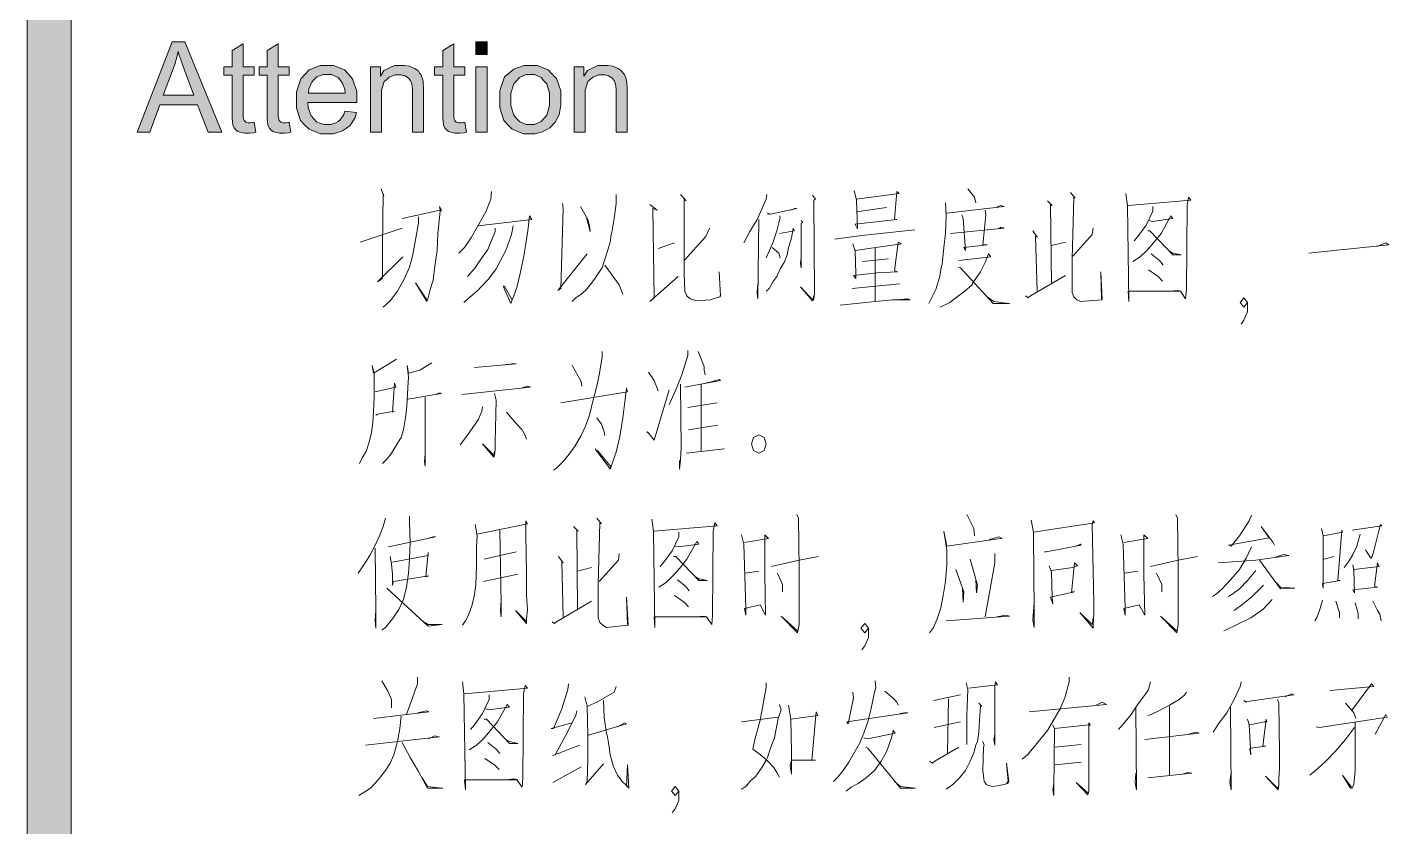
# Model space of a CAD drawing. Header units: millimetres. Extents: x 0 to 586, y 0 to 414.
# Drawn here: x 541.05 to 562.31, y 297.32 to 309.81 of the extents above; entities that cross this region are included whole.
import ezdxf

# ---------------------------------------------------------------- set-up
doc = ezdxf.new("R2010")
doc.units = ezdxf.units.MM

msp = doc.modelspace()

# ---------------------------------------------------------------- hatches: boundary and pattern name
h = msp.add_hatch(color=0)
h.dxf.hatch_style = 2
h.paths.add_polyline_path([(541.736139, 9.860139), (541.048222, 9.860139), (541.048222, 404.223361), (541.736139, 404.223361)])
h = msp.add_hatch(color=0)
h.paths.add_polyline_path([(542.76625, 308.172556), (543.309528, 309.583667), (543.510611, 309.583667), (544.085639, 308.172556), (543.873972, 308.172556), (543.708167, 308.599417), (543.119028, 308.599417), (542.963806, 308.172556)])
h.paths.add_polyline_path([(543.171944, 308.751111), (543.651722, 308.751111), (543.503556, 309.142694), (543.471806, 309.230889), (543.418889, 309.379056), (543.404778, 309.4355), (543.390667, 309.368472), (543.351861, 309.230889), (543.327167, 309.163861)])
h = msp.add_hatch(color=0)
h.dxf.hatch_style = 2
h.paths.add_polyline_path([(544.593639, 308.32425), (544.618333, 308.172556), (544.583056, 308.1655), (544.516028, 308.158444), (544.487806, 308.158444), (544.438417, 308.158444), (544.367861, 308.172556), (544.339639, 308.186667), (544.314944, 308.200778), (544.279667, 308.243111), (544.269083, 308.264278), (544.2585, 308.288972), (544.247917, 308.391278), (544.247917, 308.472417), (544.247917, 309.061556), (544.117389, 309.061556), (544.117389, 309.195611), (544.247917, 309.195611), (544.247917, 309.449611), (544.420778, 309.551917), (544.420778, 309.195611), (544.593639, 309.195611), (544.593639, 309.061556), (544.420778, 309.061556), (544.420778, 308.461833), (544.420778, 308.423028), (544.424306, 308.377167), (544.427833, 308.366583), (544.434889, 308.356), (544.449, 308.338361), (544.459583, 308.331306), (544.470167, 308.327778), (544.498389, 308.320722), (544.516028, 308.320722), (544.530139, 308.320722), (544.568944, 308.32425)])
h = msp.add_hatch(color=0)
h.dxf.hatch_style = 2
h.paths.add_polyline_path([(545.140444, 308.32425), (545.165139, 308.172556), (545.129861, 308.1655), (545.062833, 308.158444), (545.034611, 308.158444), (544.98875, 308.158444), (544.914667, 308.172556), (544.889972, 308.186667), (544.86175, 308.200778), (544.826472, 308.243111), (544.815889, 308.264278), (544.805306, 308.288972), (544.794722, 308.391278), (544.794722, 308.472417), (544.794722, 309.061556), (544.667722, 309.061556), (544.667722, 309.195611), (544.794722, 309.195611), (544.794722, 309.449611), (544.967583, 309.551917), (544.967583, 309.195611), (545.140444, 309.195611), (545.140444, 309.061556), (544.967583, 309.061556), (544.967583, 308.461833), (544.967583, 308.423028), (544.974639, 308.377167), (544.978167, 308.366583), (544.981694, 308.356), (544.995806, 308.338361), (545.006389, 308.331306), (545.016972, 308.327778), (545.045194, 308.320722), (545.066361, 308.320722), (545.080472, 308.320722), (545.11575, 308.32425)])
h = msp.add_hatch(color=0)
h.dxf.hatch_style = 2
h.paths.add_polyline_path([(547.881528, 308.32425), (547.906222, 308.172556), (547.870944, 308.1655), (547.803917, 308.158444), (547.775694, 308.158444), (547.729833, 308.158444), (547.65575, 308.172556), (547.631056, 308.186667), (547.602833, 308.200778), (547.567556, 308.243111), (547.556972, 308.264278), (547.546389, 308.288972), (547.535806, 308.391278), (547.535806, 308.472417), (547.535806, 309.061556), (547.405278, 309.061556), (547.405278, 309.195611), (547.535806, 309.195611), (547.535806, 309.449611), (547.708667, 309.551917), (547.708667, 309.195611), (547.881528, 309.195611), (547.881528, 309.061556), (547.708667, 309.061556), (547.708667, 308.461833), (547.708667, 308.423028), (547.712194, 308.377167), (547.71925, 308.366583), (547.722778, 308.356), (547.736889, 308.338361), (547.747472, 308.331306), (547.758056, 308.327778), (547.786278, 308.320722), (547.807444, 308.320722), (547.821556, 308.320722), (547.856833, 308.32425)])
h = msp.add_hatch(color=0)
h.dxf.hatch_style = 2
h.paths.add_polyline_path([(548.050861, 309.386111), (548.050861, 309.583667), (548.22725, 309.583667), (548.22725, 309.386111)])
h = msp.add_hatch(color=0)
h.paths.add_polyline_path([(546.008278, 308.500639), (546.188194, 308.479472), (546.167028, 308.401861), (546.089417, 308.278389), (546.032972, 308.236056), (545.973, 308.193722), (545.828361, 308.147861), (545.740167, 308.147861), (545.627278, 308.147861), (545.450889, 308.218417), (545.383861, 308.285444), (545.316833, 308.356), (545.253333, 308.550028), (545.253333, 308.6735), (545.253333, 308.804028), (545.320361, 309.005111), (545.383861, 309.075667), (545.450889, 309.146222), (545.62375, 309.216778), (545.729583, 309.216778), (545.831889, 309.216778), (546.001222, 309.14975), (546.064722, 309.079194), (546.128222, 309.008639), (546.19525, 308.811083), (546.19525, 308.684083), (546.19525, 308.655861), (546.19525, 308.638222), (545.429722, 308.638222), (545.436778, 308.553556), (545.482639, 308.426556), (545.524972, 308.380694), (545.567306, 308.334833), (545.676667, 308.2925), (545.740167, 308.2925), (545.786028, 308.2925), (545.867167, 308.317194), (545.902444, 308.341889), (545.934194, 308.366583), (545.990639, 308.447722)])
h.paths.add_polyline_path([(545.440306, 308.782861), (546.011806, 308.782861), (546.00475, 308.846361), (545.973, 308.941611), (545.944778, 308.976889), (545.902444, 309.026278), (545.796611, 309.075667), (545.729583, 309.075667), (545.669611, 309.075667), (545.570833, 309.036861), (545.5285, 308.994528), (545.489694, 308.955722), (545.443833, 308.849889)])
h = msp.add_hatch(color=0)
h.dxf.hatch_style = 2
h.paths.add_polyline_path([(546.406917, 308.172556), (546.406917, 309.195611), (546.562139, 309.195611), (546.562139, 309.050972), (546.618583, 309.135639), (546.780861, 309.216778), (546.886694, 309.216778), (546.936083, 309.216778), (547.02075, 309.202667), (547.059556, 309.185028), (547.098361, 309.167389), (547.154806, 309.125056), (547.172444, 309.096833), (547.193611, 309.072139), (547.221833, 309.005111), (547.228889, 308.969833), (547.232417, 308.945139), (547.235944, 308.860472), (547.235944, 308.8005), (547.235944, 308.172556), (547.063083, 308.172556), (547.063083, 308.793444), (547.063083, 308.846361), (547.0525, 308.9275), (547.041917, 308.952194), (547.034861, 308.980417), (546.996056, 309.02275), (546.971361, 309.036861), (546.946667, 309.0545), (546.886694, 309.068611), (546.851417, 309.068611), (546.794972, 309.068611), (546.699722, 309.033333), (546.660917, 308.998056), (546.622111, 308.962778), (546.579778, 308.828722), (546.579778, 308.729944), (546.579778, 308.172556)])
h = msp.add_hatch(color=0)
h.dxf.hatch_style = 2
h.paths.add_polyline_path([(548.050861, 308.172556), (548.050861, 309.195611), (548.22725, 309.195611), (548.22725, 308.172556)])
h = msp.add_hatch(color=0)
h.paths.add_polyline_path([(548.424806, 308.684083), (548.424806, 308.825194), (548.502417, 309.036861), (548.583556, 309.103889), (548.647056, 309.160333), (548.809333, 309.216778), (548.904583, 309.216778), (549.010417, 309.216778), (549.17975, 309.14975), (549.246778, 309.079194), (549.313806, 309.012167), (549.380833, 308.818139), (549.380833, 308.698194), (549.380833, 308.599417), (549.352611, 308.444194), (549.324389, 308.38775), (549.292639, 308.331306), (549.207972, 308.243111), (549.151528, 308.211361), (549.095083, 308.179611), (548.971611, 308.147861), (548.904583, 308.147861), (548.795222, 308.147861), (548.622361, 308.218417), (548.555333, 308.285444), (548.491833, 308.356), (548.424806, 308.553556)])
h.paths.add_polyline_path([(548.601194, 308.684083), (548.601194, 308.585306), (548.643528, 308.437139), (548.689389, 308.38775), (548.731722, 308.341889), (548.837556, 308.2925), (548.904583, 308.2925), (548.968083, 308.2925), (549.073917, 308.341889), (549.119778, 308.391278), (549.162111, 308.437139), (549.204444, 308.588833), (549.204444, 308.687611), (549.204444, 308.782861), (549.162111, 308.9275), (549.11625, 308.976889), (549.073917, 309.026278), (548.968083, 309.075667), (548.904583, 309.075667), (548.837556, 309.075667), (548.731722, 309.026278), (548.689389, 308.976889), (548.643528, 308.9275), (548.601194, 308.782861)])
h = msp.add_hatch(color=0)
h.dxf.hatch_style = 2
h.paths.add_polyline_path([(549.585444, 308.172556), (549.585444, 309.195611), (549.740667, 309.195611), (549.740667, 309.050972), (549.797111, 309.135639), (549.959389, 309.216778), (550.06875, 309.216778), (550.114611, 309.216778), (550.199278, 309.202667), (550.238083, 309.185028), (550.276889, 309.167389), (550.333333, 309.125056), (550.3545, 309.096833), (550.372139, 309.072139), (550.400361, 309.005111), (550.407417, 308.969833), (550.410944, 308.945139), (550.414472, 308.860472), (550.414472, 308.8005), (550.414472, 308.172556), (550.241611, 308.172556), (550.241611, 308.793444), (550.241611, 308.846361), (550.231028, 308.9275), (550.223972, 308.952194), (550.213389, 308.980417), (550.178111, 309.02275), (550.149889, 309.036861), (550.125194, 309.0545), (550.065222, 309.068611), (550.029944, 309.068611), (549.9735, 309.068611), (549.87825, 309.033333), (549.839444, 308.998056), (549.800639, 308.962778), (549.758306, 308.828722), (549.758306, 308.729944), (549.758306, 308.172556)])

# ---------------------------------------------------------------- linework, layer by layer
at = {"color": 0, "lineweight": 0}
for points in [[(541.736139, 9.860139), (541.048222, 9.860139), (541.048222, 404.223361), (541.736139, 404.223361)], [(542.76625, 308.172556), (543.309528, 309.583667), (543.510611, 309.583667), (544.085639, 308.172556), (543.873972, 308.172556), (543.708167, 308.599417), (543.119028, 308.599417), (542.963806, 308.172556)], [(544.593639, 308.32425), (544.618333, 308.172556), (544.583056, 308.1655), (544.516028, 308.158444), (544.487806, 308.158444), (544.438417, 308.158444), (544.367861, 308.172556), (544.339639, 308.186667), (544.314944, 308.200778), (544.279667, 308.243111), (544.269083, 308.264278), (544.2585, 308.288972), (544.247917, 308.391278), (544.247917, 308.472417), (544.247917, 309.061556), (544.117389, 309.061556), (544.117389, 309.195611), (544.247917, 309.195611), (544.247917, 309.449611), (544.420778, 309.551917), (544.420778, 309.195611), (544.593639, 309.195611), (544.593639, 309.061556), (544.420778, 309.061556), (544.420778, 308.461833), (544.420778, 308.423028), (544.424306, 308.377167), (544.427833, 308.366583), (544.434889, 308.356), (544.449, 308.338361), (544.459583, 308.331306), (544.470167, 308.327778), (544.498389, 308.320722), (544.516028, 308.320722), (544.530139, 308.320722), (544.568944, 308.32425)], [(545.140444, 308.32425), (545.165139, 308.172556), (545.129861, 308.1655), (545.062833, 308.158444), (545.034611, 308.158444), (544.98875, 308.158444), (544.914667, 308.172556), (544.889972, 308.186667), (544.86175, 308.200778), (544.826472, 308.243111), (544.815889, 308.264278), (544.805306, 308.288972), (544.794722, 308.391278), (544.794722, 308.472417), (544.794722, 309.061556), (544.667722, 309.061556), (544.667722, 309.195611), (544.794722, 309.195611), (544.794722, 309.449611), (544.967583, 309.551917), (544.967583, 309.195611), (545.140444, 309.195611), (545.140444, 309.061556), (544.967583, 309.061556), (544.967583, 308.461833), (544.967583, 308.423028), (544.974639, 308.377167), (544.978167, 308.366583), (544.981694, 308.356), (544.995806, 308.338361), (545.006389, 308.331306), (545.016972, 308.327778), (545.045194, 308.320722), (545.066361, 308.320722), (545.080472, 308.320722), (545.11575, 308.32425)], [(547.881528, 308.32425), (547.906222, 308.172556), (547.870944, 308.1655), (547.803917, 308.158444), (547.775694, 308.158444), (547.729833, 308.158444), (547.65575, 308.172556), (547.631056, 308.186667), (547.602833, 308.200778), (547.567556, 308.243111), (547.556972, 308.264278), (547.546389, 308.288972), (547.535806, 308.391278), (547.535806, 308.472417), (547.535806, 309.061556), (547.405278, 309.061556), (547.405278, 309.195611), (547.535806, 309.195611), (547.535806, 309.449611), (547.708667, 309.551917), (547.708667, 309.195611), (547.881528, 309.195611), (547.881528, 309.061556), (547.708667, 309.061556), (547.708667, 308.461833), (547.708667, 308.423028), (547.712194, 308.377167), (547.71925, 308.366583), (547.722778, 308.356), (547.736889, 308.338361), (547.747472, 308.331306), (547.758056, 308.327778), (547.786278, 308.320722), (547.807444, 308.320722), (547.821556, 308.320722), (547.856833, 308.32425)], [(548.050861, 309.386111), (548.050861, 309.583667), (548.22725, 309.583667), (548.22725, 309.386111)], [(543.171944, 308.751111), (543.651722, 308.751111), (543.503556, 309.142694), (543.471806, 309.230889), (543.418889, 309.379056), (543.404778, 309.4355), (543.390667, 309.368472), (543.351861, 309.230889), (543.327167, 309.163861)], [(546.008278, 308.500639), (546.188194, 308.479472), (546.167028, 308.401861), (546.089417, 308.278389), (546.032972, 308.236056), (545.973, 308.193722), (545.828361, 308.147861), (545.740167, 308.147861), (545.627278, 308.147861), (545.450889, 308.218417), (545.383861, 308.285444), (545.316833, 308.356), (545.253333, 308.550028), (545.253333, 308.6735), (545.253333, 308.804028), (545.320361, 309.005111), (545.383861, 309.075667), (545.450889, 309.146222), (545.62375, 309.216778), (545.729583, 309.216778), (545.831889, 309.216778), (546.001222, 309.14975), (546.064722, 309.079194), (546.128222, 309.008639), (546.19525, 308.811083), (546.19525, 308.684083), (546.19525, 308.655861), (546.19525, 308.638222), (545.429722, 308.638222), (545.436778, 308.553556), (545.482639, 308.426556), (545.524972, 308.380694), (545.567306, 308.334833), (545.676667, 308.2925), (545.740167, 308.2925), (545.786028, 308.2925), (545.867167, 308.317194), (545.902444, 308.341889), (545.934194, 308.366583), (545.990639, 308.447722)], [(546.406917, 308.172556), (546.406917, 309.195611), (546.562139, 309.195611), (546.562139, 309.050972), (546.618583, 309.135639), (546.780861, 309.216778), (546.886694, 309.216778), (546.936083, 309.216778), (547.02075, 309.202667), (547.059556, 309.185028), (547.098361, 309.167389), (547.154806, 309.125056), (547.172444, 309.096833), (547.193611, 309.072139), (547.221833, 309.005111), (547.228889, 308.969833), (547.232417, 308.945139), (547.235944, 308.860472), (547.235944, 308.8005), (547.235944, 308.172556), (547.063083, 308.172556), (547.063083, 308.793444), (547.063083, 308.846361), (547.0525, 308.9275), (547.041917, 308.952194), (547.034861, 308.980417), (546.996056, 309.02275), (546.971361, 309.036861), (546.946667, 309.0545), (546.886694, 309.068611), (546.851417, 309.068611), (546.794972, 309.068611), (546.699722, 309.033333), (546.660917, 308.998056), (546.622111, 308.962778), (546.579778, 308.828722), (546.579778, 308.729944), (546.579778, 308.172556)], [(548.050861, 308.172556), (548.050861, 309.195611), (548.22725, 309.195611), (548.22725, 308.172556)], [(548.424806, 308.684083), (548.424806, 308.825194), (548.502417, 309.036861), (548.583556, 309.103889), (548.647056, 309.160333), (548.809333, 309.216778), (548.904583, 309.216778), (549.010417, 309.216778), (549.17975, 309.14975), (549.246778, 309.079194), (549.313806, 309.012167), (549.380833, 308.818139), (549.380833, 308.698194), (549.380833, 308.599417), (549.352611, 308.444194), (549.324389, 308.38775), (549.292639, 308.331306), (549.207972, 308.243111), (549.151528, 308.211361), (549.095083, 308.179611), (548.971611, 308.147861), (548.904583, 308.147861), (548.795222, 308.147861), (548.622361, 308.218417), (548.555333, 308.285444), (548.491833, 308.356), (548.424806, 308.553556)], [(549.585444, 308.172556), (549.585444, 309.195611), (549.740667, 309.195611), (549.740667, 309.050972), (549.797111, 309.135639), (549.959389, 309.216778), (550.06875, 309.216778), (550.114611, 309.216778), (550.199278, 309.202667), (550.238083, 309.185028), (550.276889, 309.167389), (550.333333, 309.125056), (550.3545, 309.096833), (550.372139, 309.072139), (550.400361, 309.005111), (550.407417, 308.969833), (550.410944, 308.945139), (550.414472, 308.860472), (550.414472, 308.8005), (550.414472, 308.172556), (550.241611, 308.172556), (550.241611, 308.793444), (550.241611, 308.846361), (550.231028, 308.9275), (550.223972, 308.952194), (550.213389, 308.980417), (550.178111, 309.02275), (550.149889, 309.036861), (550.125194, 309.0545), (550.065222, 309.068611), (550.029944, 309.068611), (549.9735, 309.068611), (549.87825, 309.033333), (549.839444, 308.998056), (549.800639, 308.962778), (549.758306, 308.828722), (549.758306, 308.729944), (549.758306, 308.172556)], [(545.440306, 308.782861), (546.011806, 308.782861), (546.00475, 308.846361), (545.973, 308.941611), (545.944778, 308.976889), (545.902444, 309.026278), (545.796611, 309.075667), (545.729583, 309.075667), (545.669611, 309.075667), (545.570833, 309.036861), (545.5285, 308.994528), (545.489694, 308.955722), (545.443833, 308.849889)], [(548.601194, 308.684083), (548.601194, 308.585306), (548.643528, 308.437139), (548.689389, 308.38775), (548.731722, 308.341889), (548.837556, 308.2925), (548.904583, 308.2925), (548.968083, 308.2925), (549.073917, 308.341889), (549.119778, 308.391278), (549.162111, 308.437139), (549.204444, 308.588833), (549.204444, 308.687611), (549.204444, 308.782861), (549.162111, 308.9275), (549.11625, 308.976889), (549.073917, 309.026278), (548.968083, 309.075667), (548.904583, 309.075667), (548.837556, 309.075667), (548.731722, 309.026278), (548.689389, 308.976889), (548.643528, 308.9275), (548.601194, 308.782861)], [(552.587583, 303.304222), (552.552306, 303.406528), (552.471167, 303.448861), (552.3865, 303.406528), (552.35475, 303.304222), (552.3865, 303.201917), (552.471167, 303.159583), (552.552306, 303.201917)]]:
    msp.add_lwpolyline(points, close=True, dxfattribs=at)
for points in [[(546.572722, 307.290611), (546.618583, 307.174194), (546.608, 307.216528), (546.597417, 306.3875), (546.597417, 305.890083), (546.516278, 305.833639), (546.911389, 306.225222)], [(548.297806, 307.24475), (548.287222, 307.128333), (548.206083, 306.92725), (548.075556, 306.690889), (547.983833, 306.532139), (547.878, 306.373389), (547.786278, 306.285194)], [(550.245139, 307.202417), (550.245139, 307.086), (550.245139, 307.057778), (550.209861, 306.824944), (550.174583, 306.606222), (550.164, 306.574472), (550.149889, 306.458056), (550.104028, 306.299306), (550.058167, 306.154667), (550.022889, 306.052361), (549.962917, 305.964167), (549.906472, 305.875972), (549.835917, 305.787778), (549.765361, 305.703111), (549.694806, 305.643139), (549.613667, 305.586694), (549.557222, 305.526722)], [(551.247028, 307.202417), (551.33875, 307.100111), (551.303472, 307.128333), (551.303472, 306.824944), (551.303472, 306.518028), (551.303472, 306.239333), (551.303472, 306.03825), (551.303472, 306.024139), (551.303472, 305.964167), (551.317583, 305.689), (551.349333, 305.614917), (551.398722, 305.572583), (551.501028, 305.540833), (551.712694, 305.554944), (551.864389, 305.600806), (551.874972, 305.614917), (551.853806, 305.992389)], [(552.598167, 307.202417), (552.587583, 307.128333), (552.446472, 306.810833), (552.330056, 306.620333), (552.238333, 306.443944)], [(553.30725, 307.188306), (553.356639, 307.128333), (553.331944, 307.114222), (553.342528, 305.671361), (553.342528, 305.65725), (553.331944, 305.572583), (553.30725, 305.540833), (553.123806, 305.759556), (553.30725, 305.554944), (553.331944, 305.614917)], [(553.959889, 307.262389), (553.995167, 307.114222), (554.009278, 306.662667), (553.974, 306.73675), (554.626639, 306.810833), (554.591361, 306.810833), (554.626639, 307.24475), (554.661917, 307.216528), (553.995167, 307.128333)], [(555.734361, 307.290611), (555.836667, 307.160083), (555.861361, 307.071889)], [(557.3395, 307.230639), (557.410056, 307.142444), (557.388889, 307.160083), (557.364194, 306.197), (557.364194, 305.787778), (557.364194, 305.671361), (557.388889, 305.600806), (557.43475, 305.554944), (557.491194, 305.526722), (557.829861, 305.554944), (557.808694, 305.992389), (557.819278, 305.572583)], [(558.203806, 307.216528), (558.2285, 307.026028), (558.249667, 305.526722), (558.239083, 305.689), (559.064583, 305.689), (559.008139, 305.703111), (558.891722, 305.689)], [(546.900806, 306.824944), (547.493472, 306.955472), (547.482889, 307.011917), (547.518167, 306.955472), (547.493472, 306.941361), (547.458194, 306.592111), (547.447611, 306.327528), (547.412333, 306.080583), (547.387639, 305.861861), (547.341778, 305.717222), (547.3065, 305.586694), (547.285333, 305.526722), (547.108944, 305.819528), (547.285333, 305.554944)], [(549.405528, 307.057778), (549.416111, 306.983694), (549.380833, 305.731333), (549.334972, 305.703111), (549.790056, 306.271083)], [(549.684222, 307.011917), (549.800639, 306.810833), (549.825333, 306.708528), (549.835917, 306.620333), (549.779472, 306.839056)], [(550.76725, 307.043667), (550.883667, 306.955472), (550.816639, 306.983694), (550.837806, 305.586694), (550.76725, 305.526722), (551.21175, 305.921833)], [(552.60875, 306.909611), (552.633444, 306.8955), (552.654611, 306.8955), (553.063833, 306.983694), (553.028556, 306.983694), (552.972111, 306.955472)], [(553.995167, 306.92725), (554.464361, 306.997806)], [(555.385111, 307.071889), (555.395694, 306.867278), (555.385111, 306.592111), (555.360417, 306.373389), (555.335722, 306.108806), (555.325139, 306.080583), (555.289861, 305.904194), (555.233417, 305.717222), (555.162861, 305.572583), (555.127583, 305.4985)], [(555.406278, 306.909611), (556.302333, 307.011917), (556.245889, 307.026028), (556.16475, 306.997806)], [(556.979667, 307.100111), (557.050222, 307.026028), (557.025528, 307.043667), (557.039639, 305.805417)], [(558.239083, 307.026028), (559.216278, 307.114222), (559.181, 307.160083), (559.159833, 307.026028), (559.14925, 305.717222), (559.135139, 305.572583), (559.054, 305.689)], [(558.623611, 307.011917), (558.623611, 306.941361), (558.517778, 306.722639), (558.390778, 306.54625), (558.330806, 306.475694)], [(547.154806, 306.853167), (547.154806, 306.750861), (547.108944, 306.489806), (547.063083, 306.239333), (547.017222, 306.066472), (546.932556, 305.875972), (546.83025, 305.689), (546.713833, 305.540833), (546.608, 305.438528)], [(548.089667, 306.708528), (548.92575, 306.810833), (548.890472, 306.867278), (548.869306, 306.676778), (548.834028, 306.429833), (548.79875, 306.211111), (548.742306, 305.964167), (548.692917, 305.745444), (548.647056, 305.614917), (548.611778, 305.526722), (548.601194, 305.4985), (548.484778, 305.759556), (548.495361, 305.773667), (548.622361, 305.554944)], [(552.471167, 306.810833), (552.457056, 305.572583), (552.446472, 305.65725), (552.446472, 305.671361), (552.457056, 305.805417)], [(552.795722, 306.867278), (552.806306, 306.839056), (552.749861, 306.634444), (552.689889, 306.443944), (552.633444, 306.313417), (552.587583, 306.211111)], [(553.134389, 306.793194), (553.159083, 306.764972), (553.134389, 306.750861), (553.134389, 306.052361), (553.123806, 306.122917), (553.134389, 306.211111)], [(555.639111, 306.881389), (555.663806, 306.824944), (555.699083, 306.327528), (555.674389, 306.373389), (556.03775, 306.415722), (555.967194, 306.415722), (556.013056, 306.881389), (556.002472, 306.955472)], [(558.563639, 306.793194), (558.613028, 306.779083), (558.937583, 306.824944), (558.902306, 306.867278), (558.750611, 306.592111), (558.634194, 306.443944), (558.528361, 306.327528), (558.426056, 306.225222), (558.309639, 306.154667)], [(546.248167, 306.458056), (546.900806, 306.676778)], [(548.636472, 306.708528), (548.611778, 306.574472), (548.601194, 306.54625), (548.520056, 306.327528), (548.438917, 306.168778), (548.368361, 306.03825), (548.251944, 305.875972), (548.110833, 305.731333), (548.10025, 305.717222), (547.994417, 305.629028), (547.867417, 305.512611)], [(548.35425, 306.676778), (548.35425, 306.620333), (548.237833, 306.341639), (548.146111, 306.211111), (548.040278, 306.052361), (547.923861, 305.921833)], [(551.303472, 306.168778), (551.642139, 306.54625), (551.702111, 306.676778)], [(552.795722, 306.592111), (553.028556, 306.634444), (553.007389, 306.676778), (552.982694, 306.518028), (552.936833, 306.373389), (552.912139, 306.256972), (552.866278, 306.140556), (552.806306, 306.03825), (552.749861, 305.921833), (552.689889, 305.833639), (552.633444, 305.731333), (552.587583, 305.689)], [(553.660028, 306.503917), (554.079833, 306.560361), (554.905333, 306.648556)], [(555.46625, 306.592111), (556.302333, 306.676778), (556.256472, 306.690889), (556.210611, 306.662667)], [(556.746833, 306.634444), (556.817389, 306.532139), (556.792694, 306.54625), (556.817389, 305.689)], [(557.692278, 306.676778), (557.678167, 306.574472), (557.374778, 306.239333)], [(558.542472, 306.634444), (558.57775, 306.634444), (558.937583, 306.256972), (559.064583, 306.256972), (558.937583, 306.285194), (558.881139, 306.313417)], [(550.897778, 306.359278), (551.151778, 306.443944)], [(552.679306, 306.373389), (552.785139, 306.285194), (552.806306, 306.211111)], [(553.938722, 306.429833), (553.974, 306.313417), (553.984583, 305.964167), (553.984583, 305.890083), (553.949306, 305.935944), (554.312667, 305.978278), (554.637222, 305.992389), (554.591361, 306.0065), (554.647806, 306.458056), (554.697194, 306.429833), (554.298556, 306.373389), (553.974, 306.327528)], [(554.287972, 306.373389), (554.287972, 305.526722)], [(557.258361, 306.458056), (557.039639, 306.401611)], [(561.057778, 306.285194), (561.594, 306.341639), (561.608111, 306.341639), (562.306611, 306.415722), (562.26075, 306.443944), (562.119639, 306.3875)], [(554.090417, 306.154667), (554.496111, 306.197)], [(555.59325, 306.168778), (556.094194, 306.225222), (556.058917, 306.271083), (556.002472, 306.140556), (555.931917, 305.992389), (555.871944, 305.904194), (555.801389, 305.805417), (555.801389, 305.787778), (555.684972, 305.689), (555.568556, 305.600806), (555.452139, 305.512611), (555.300444, 305.438528)], [(558.598917, 306.271083), (558.729444, 306.168778), (558.785889, 306.094694)], [(550.347444, 305.643139), (550.291, 305.787778), (550.06875, 306.094694)], [(555.582667, 306.066472), (555.617944, 306.052361), (556.129472, 305.4985), (556.387, 305.4985), (556.372889, 305.4985), (556.140056, 305.526722), (556.03775, 305.600806)], [(556.641, 305.614917), (556.676278, 305.586694), (556.711556, 305.614917), (557.258361, 305.935944)], [(558.553056, 306.024139), (558.70475, 305.921833), (558.775306, 305.84775)], [(553.928139, 305.731333), (554.6725, 305.805417)], [(553.741167, 305.470278), (554.287972, 305.526722), (554.556083, 305.554944), (554.834778, 305.554944), (554.7995, 305.572583), (554.626639, 305.554944)], [(559.999444, 305.177472), (560.045306, 305.237444), (560.10175, 305.367972), (560.10175, 305.512611), (560.045306, 305.586694), (559.985333, 305.512611), (560.045306, 305.438528), (560.10175, 305.512611)], [(550.022889, 304.747083), (550.022889, 304.658889), (549.977028, 304.383722), (549.94175, 304.207333), (549.881778, 303.9745), (549.825333, 303.755778), (549.765361, 303.582917), (549.694806, 303.43475), (549.603083, 303.276), (549.511361, 303.145472), (549.416111, 303.029056), (549.310278, 302.92675), (549.264417, 302.895)], [(551.363444, 304.761194), (551.363444, 304.687111), (551.268194, 304.383722), (551.176472, 304.150889), (551.070639, 303.918056)], [(551.525722, 304.747083), (551.617444, 304.51425), (551.617444, 304.454278), (551.631556, 304.383722)], [(546.816139, 304.630667), (546.770278, 304.602444), (546.456306, 304.411944), (546.431611, 304.528361), (546.466889, 304.411944), (546.466889, 304.034472), (546.456306, 303.801639), (546.445722, 303.639361), (546.421028, 303.480611), (546.38575, 303.332444), (546.339889, 303.187806), (546.279917, 303.0855), (546.234056, 302.997306)], [(547.366472, 304.570694), (547.1795, 304.454278), (547.003111, 304.411944), (546.981944, 304.528361), (547.003111, 304.351972), (546.992528, 304.179111), (546.981944, 303.988611), (546.967833, 303.829861), (546.946667, 303.681694), (546.921972, 303.522944), (546.886694, 303.406528), (546.83025, 303.318333), (546.770278, 303.216028), (546.713833, 303.131361), (546.653861, 303.057278), (546.597417, 302.997306)], [(548.029694, 304.500139), (548.682333, 304.556583), (548.622361, 304.556583), (548.520056, 304.542472)], [(549.708917, 304.207333), (549.694806, 304.281417), (549.557222, 304.528361)], [(550.746083, 304.426056), (550.837806, 304.295528), (550.897778, 304.13325)], [(546.491583, 303.755778), (546.516278, 303.769889), (546.784389, 303.81575), (546.749111, 303.801639), (546.784389, 304.253194), (546.805556, 304.193222), (546.481, 304.119139)], [(551.247028, 304.235556), (551.257611, 303.247778), (551.247028, 303.057278), (551.232917, 302.912639), (551.232917, 303.043167)], [(551.317583, 304.193222), (551.874972, 304.295528), (551.853806, 304.309639), (551.747972, 304.281417), (551.571583, 304.235556), (551.571583, 303.187806)], [(546.992528, 304.002722), (547.518167, 304.090917), (547.482889, 304.105028), (547.422917, 304.076806)], [(547.260639, 304.034472), (547.260639, 302.954972), (547.250056, 303.029056), (547.260639, 303.145472)], [(547.832139, 304.076806), (548.904583, 304.193222), (548.858722, 304.207333), (548.774056, 304.179111)], [(548.343667, 304.090917), (548.368361, 303.988611), (548.35425, 303.332444), (548.35425, 303.216028), (548.343667, 303.131361), (548.333083, 303.099611), (548.156694, 303.304222), (548.333083, 303.131361), (548.343667, 303.187806)], [(549.917056, 303.230139), (550.128722, 302.940861), (550.149889, 302.912639), (550.245139, 303.173694), (550.301583, 303.420639), (550.347444, 303.713444), (550.382722, 304.002722), (550.407417, 304.179111), (550.418, 304.119139), (549.380833, 303.946278)], [(550.721389, 303.480611), (550.731972, 303.494722), (550.837806, 303.364194), (551.070639, 304.150889)], [(548.156694, 303.886306), (548.146111, 303.81575), (548.089667, 303.681694), (547.959139, 303.494722), (547.878, 303.378306), (547.807444, 303.290111)], [(548.530639, 303.801639), (548.682333, 303.62525), (548.774056, 303.522944), (548.823444, 303.43475), (548.844611, 303.378306)], [(551.363444, 303.872194), (551.818528, 303.946278)], [(549.94175, 303.713444), (550.012306, 303.611139), (550.058167, 303.494722), (550.06875, 303.43475)], [(551.374028, 303.522944), (551.829111, 303.597028)], [(549.952333, 303.201917), (550.164, 302.940861), (550.149889, 302.940861)], [(551.33875, 303.159583), (551.934944, 303.230139)], [(546.643278, 302.147111), (546.608, 302.013056), (546.548028, 301.868417), (546.481, 301.723778), (546.399861, 301.5615), (546.304611, 301.416861), (546.212889, 301.286333)], [(547.017222, 302.175333), (547.017222, 302.087139), (547.027806, 301.766111), (547.017222, 301.505056), (547.003111, 301.286333), (546.967833, 301.067611), (546.921972, 300.877111), (546.851417, 300.718361), (546.749111, 300.573722), (546.643278, 300.439667), (546.583306, 300.397333)], [(548.075556, 301.896639), (548.858722, 302.058917), (548.834028, 302.10125), (548.834028, 301.882528), (548.844611, 301.286333), (548.844611, 300.979417), (548.844611, 300.937083), (548.858722, 300.718361), (548.844611, 300.573722), (548.844611, 300.499639), (548.67175, 300.70425), (548.834028, 300.541972)], [(549.94175, 302.147111), (550.012306, 302.058917), (549.987611, 302.073028), (549.962917, 301.109944), (549.962917, 300.70425), (549.962917, 300.587833), (549.987611, 300.51375), (550.033472, 300.471417), (550.093444, 300.439667), (550.432111, 300.471417), (550.407417, 300.908861), (550.418, 300.485528)], [(550.802528, 302.129472), (550.827222, 301.9425), (550.848389, 300.439667), (550.837806, 300.601944), (551.666833, 300.601944), (551.606861, 300.616056), (551.490444, 300.601944)], [(553.063833, 302.203556), (553.088528, 302.147111), (553.099111, 301.342778), (553.099111, 300.848889), (553.099111, 300.485528), (553.074417, 300.355), (552.820417, 300.616056), (553.074417, 300.383222)], [(555.72025, 302.203556), (555.826083, 301.984833), (555.836667, 301.868417)], [(556.722139, 302.115361), (556.757417, 301.928389), (556.757417, 301.868417), (556.771528, 300.690139), (556.771528, 300.439667), (556.746833, 300.556083), (556.771528, 300.820667)], [(556.757417, 301.928389), (557.713444, 302.073028), (557.692278, 302.10125), (557.678167, 302.058917), (557.702861, 300.820667), (557.702861, 300.774806), (557.702861, 300.644278), (557.692278, 300.485528), (557.692278, 300.425556), (557.480611, 300.6725), (557.678167, 300.485528), (557.692278, 300.587833)], [(558.983444, 302.203556), (559.008139, 302.147111), (559.018722, 301.342778), (559.018722, 300.848889), (559.018722, 300.485528), (558.997556, 300.355), (558.740028, 300.616056), (558.997556, 300.383222)], [(560.161722, 302.189444), (560.126444, 302.10125), (559.97475, 301.868417), (559.84775, 301.709667), (559.801889, 301.723778), (560.440417, 301.840194), (560.313417, 302.013056), (560.500389, 301.766111), (560.521556, 301.723778)], [(548.040278, 302.044806), (548.075556, 301.868417), (548.064972, 301.695556), (548.064972, 301.388639), (548.054389, 301.109944), (548.029694, 300.951194), (547.994417, 300.788917), (547.937972, 300.630167), (547.888583, 300.541972), (547.842722, 300.471417)], [(548.424806, 301.956611), (548.4495, 300.806556), (548.4495, 300.601944), (548.438917, 300.690139), (548.4495, 300.863)], [(549.578389, 302.013056), (549.648944, 301.9425), (549.627778, 301.956611), (549.638361, 300.718361)], [(550.837806, 301.9425), (551.818528, 302.027167), (551.78325, 302.073028), (551.758556, 301.9425), (551.747972, 300.630167), (551.737389, 300.485528), (551.652722, 300.601944)], [(551.222333, 301.928389), (551.222333, 301.854306), (551.1165, 301.635583), (550.9895, 301.459194), (550.933056, 301.388639)], [(552.203056, 301.882528), (552.238333, 301.737889), (552.270083, 300.732472), (552.270083, 300.630167), (552.248917, 300.732472), (552.492333, 300.788917), (552.573472, 300.630167), (552.562889, 301.272222), (552.562889, 301.882528), (552.622861, 301.826083), (552.248917, 301.766111)], [(556.0695, 301.811972), (556.221194, 301.854306), (556.270583, 301.826083), (556.245889, 301.826083), (555.406278, 301.709667), (555.360417, 301.9425), (555.406278, 301.649694), (555.406278, 301.416861), (555.385111, 301.155806), (555.349833, 300.937083), (555.314556, 300.746583), (555.254583, 300.573722), (555.198139, 300.439667), (555.138167, 300.355)], [(558.122667, 301.882528), (558.157944, 301.737889), (558.193222, 300.732472), (558.193222, 300.630167), (558.168528, 300.732472), (558.411944, 300.788917), (558.496611, 300.630167), (558.4825, 301.272222), (558.4825, 301.882528), (558.542472, 301.826083), (558.168528, 301.766111)], [(561.255333, 301.984833), (561.280028, 301.868417), (561.280028, 301.445083), (561.280028, 301.0535), (561.269444, 301.124056), (561.548139, 301.169917), (561.512861, 301.169917), (561.572833, 301.956611), (561.583417, 301.928389), (561.280028, 301.868417)], [(561.862111, 301.896639), (561.805667, 301.709667), (561.745694, 301.575611), (561.68925, 301.476833), (561.608111, 301.374528)], [(561.735111, 301.956611), (562.200778, 302.027167), (562.176083, 302.044806), (562.144333, 301.928389), (562.073778, 301.635583), (562.049083, 301.547389), (562.027917, 301.519167), (561.94325, 301.649694)], [(546.481, 301.677917), (546.491583, 300.70425), (546.491583, 300.425556), (546.481, 300.541972), (546.491583, 300.70425)], [(546.689139, 301.695556), (547.422917, 301.854306), (547.387639, 301.854306), (547.295917, 301.826083)], [(551.165889, 301.709667), (551.21175, 301.695556), (551.536306, 301.737889), (551.501028, 301.780222), (551.349333, 301.505056), (551.232917, 301.360417), (551.130611, 301.244), (551.024778, 301.141694), (550.908361, 301.067611)], [(556.933806, 301.621472), (556.954972, 301.621472), (557.505306, 301.723778), (557.491194, 301.737889), (557.424167, 301.709667)], [(560.161722, 301.695556), (560.080583, 301.519167), (559.97475, 301.342778), (559.833639, 301.184028), (559.706639, 301.039389), (559.614917, 300.965306), (559.554944, 300.922972)], [(546.713833, 301.547389), (546.735, 301.430972), (546.749111, 301.272222), (546.749111, 301.095833), (546.759694, 301.155806), (547.317083, 301.244), (547.271222, 301.226361), (547.3065, 301.607361), (547.3065, 301.5615), (546.749111, 301.459194)], [(548.682333, 301.621472), (548.181389, 301.505056)], [(549.345556, 301.547389), (549.416111, 301.445083), (549.394944, 301.459194), (549.416111, 300.601944)], [(550.291, 301.59325), (550.280417, 301.490944), (549.977028, 301.155806)], [(551.141194, 301.547389), (551.176472, 301.547389), (551.536306, 301.169917), (551.666833, 301.169917), (551.536306, 301.198139), (551.479861, 301.226361)], [(552.668722, 301.388639), (553.099111, 301.490944), (553.4025, 301.547389)], [(555.769639, 301.505056), (555.886056, 301.095833), (555.871944, 300.979417), (555.861361, 301.184028)], [(556.154167, 301.59325), (556.154167, 301.445083), (556.0695, 300.951194), (556.002472, 300.601944)], [(557.004361, 301.40275), (557.039639, 301.300444), (557.050222, 300.908861), (557.060806, 300.806556), (557.025528, 300.908861), (557.399472, 300.993528), (557.374778, 300.993528), (557.353611, 300.979417), (557.399472, 301.445083), (557.445333, 301.40275), (557.374778, 301.374528), (557.039639, 301.328667)], [(558.588333, 301.388639), (559.018722, 301.490944), (559.322111, 301.547389)], [(559.650194, 301.445083), (560.232278, 301.490944), (560.743806, 301.5615), (560.662667, 301.575611), (560.535667, 301.533278)], [(560.288722, 301.490944), (560.616806, 301.039389), (560.839056, 301.0535), (560.616806, 301.067611), (560.54625, 301.141694)], [(561.290611, 301.505056), (561.456417, 301.547389)], [(561.745694, 301.416861), (561.759806, 301.328667), (561.770389, 300.979417), (561.745694, 301.025278), (562.130222, 301.067611), (562.084361, 301.081722), (562.130222, 301.445083), (562.154917, 301.388639), (561.759806, 301.342778)], [(548.170806, 301.155806), (548.707028, 301.272222)], [(549.860611, 301.374528), (549.638361, 301.314556)], [(552.2595, 301.286333), (552.471167, 301.314556)], [(552.760444, 301.286333), (552.841583, 301.109944), (552.841583, 300.993528)], [(555.547389, 301.342778), (555.674389, 300.993528), (555.663806, 300.834778), (555.649694, 301.039389)], [(558.179111, 301.286333), (558.390778, 301.314556)], [(558.680056, 301.286333), (558.764722, 301.109944), (558.764722, 300.993528)], [(560.232278, 301.328667), (560.10175, 301.169917), (559.97475, 301.039389), (559.858333, 300.951194), (559.801889, 300.922972)], [(546.664444, 301.0535), (547.3065, 300.457306), (547.52875, 300.485528), (547.295917, 300.485528), (547.285333, 300.499639), (547.214778, 300.541972)], [(551.201167, 301.184028), (551.328167, 301.081722), (551.384611, 301.007639)], [(560.348694, 301.095833), (560.172306, 300.922972), (560.034722, 300.806556), (559.893611, 300.70425)], [(549.24325, 300.527861), (549.275, 300.499639), (549.310278, 300.527861), (549.860611, 300.848889)], [(551.151778, 300.937083), (551.303472, 300.834778), (551.374028, 300.760694)], [(560.486278, 300.877111), (560.338111, 300.718361), (560.151139, 300.587833), (559.918306, 300.471417), (559.787778, 300.411444), (559.731333, 300.383222)], [(561.269444, 300.863), (561.223583, 300.70425), (561.188306, 300.601944), (561.153028, 300.541972)], [(561.477583, 300.848889), (561.537556, 300.6725), (561.537556, 300.587833)], [(561.780972, 300.820667), (561.826833, 300.658389), (561.826833, 300.573722)], [(562.059667, 300.848889), (562.130222, 300.70425), (562.1655, 300.644278), (562.190194, 300.541972)], [(555.395694, 300.541972), (556.387, 300.616056), (556.327028, 300.630167), (556.185917, 300.601944)], [(554.079833, 300.090417), (554.125694, 300.150389), (554.182139, 300.280917), (554.182139, 300.425556), (554.125694, 300.499639), (554.065722, 300.425556), (554.125694, 300.355), (554.182139, 300.425556)], [(546.583306, 299.603583), (546.678556, 299.441306), (546.735, 299.310778), (546.735, 299.18025)], [(547.144222, 299.660028), (547.144222, 299.557722), (546.967833, 299.077944)], [(547.842722, 299.589472), (547.867417, 299.398972), (547.888583, 297.899667), (547.878, 298.058417), (548.707028, 298.058417), (548.647056, 298.072528), (548.530639, 298.058417)], [(549.49725, 299.557722), (549.486667, 299.469528), (549.394944, 299.166139), (549.264417, 298.859222), (549.229139, 298.859222), (549.557222, 298.947417)], [(552.587583, 299.571833), (552.587583, 299.501278), (552.492333, 298.98975), (552.411194, 298.686361), (552.375917, 298.538194), (552.471167, 298.467639), (552.598167, 298.365333), (552.704, 298.248917), (552.749861, 298.174833), (552.795722, 298.10075)], [(554.287972, 299.603583), (554.298556, 299.487167), (554.277389, 299.427194), (554.217417, 299.152028), (554.171556, 298.961528), (554.111583, 298.785139), (554.044556, 298.626389), (553.959889, 298.48175), (553.87875, 298.333583), (553.787028, 298.203056), (553.705889, 298.10075), (553.635333, 298.030194)], [(555.709667, 299.571833), (555.734361, 299.469528), (555.72025, 299.063833), (555.72025, 298.612278), (555.72025, 298.686361), (555.72025, 298.802778)], [(555.744944, 299.487167), (556.200028, 299.543611), (556.16475, 299.589472), (556.154167, 299.515389), (556.154167, 298.785139), (556.154167, 298.598167), (556.140056, 298.686361), (556.154167, 298.771028)], [(557.318333, 299.660028), (557.318333, 299.589472), (557.247778, 299.339), (557.177222, 299.166139), (557.106667, 299.049722), (556.979667, 298.831), (556.792694, 298.598167), (556.665694, 298.45), (556.584556, 298.379444)], [(558.588333, 299.589472), (558.553056, 299.469528), (558.517778, 299.413083), (558.380194, 299.222583), (558.284944, 299.077944), (558.193222, 298.961528), (558.087389, 298.845111)], [(559.999444, 299.589472), (559.985333, 299.515389), (559.893611, 299.310778), (559.777194, 299.106167), (559.660778, 298.947417), (559.565528, 298.802778)], [(561.385861, 299.455417), (562.073778, 299.515389), (562.0385, 299.557722), (561.724528, 299.137917)], [(547.878, 299.398972), (548.858722, 299.487167), (548.823444, 299.5295), (548.79875, 299.398972), (548.788167, 298.086639), (548.774056, 297.942), (548.692917, 298.058417)], [(548.262528, 299.384861), (548.262528, 299.310778), (548.156694, 299.092056), (548.029694, 298.919194), (547.969722, 298.845111)], [(549.754778, 299.353111), (549.790056, 299.208472), (549.800639, 298.756917), (549.800639, 298.379444), (549.790056, 298.030194), (549.765361, 297.984333), (550.047583, 298.305361)], [(550.245139, 299.515389), (550.209861, 299.427194), (549.94175, 299.268444), (549.800639, 299.208472)], [(553.938722, 299.427194), (553.949306, 299.339), (553.868167, 298.933306), (553.843472, 298.961528), (554.7995, 299.106167), (554.743056, 299.106167), (554.6725, 299.092056)], [(554.439667, 299.441306), (554.580778, 299.324889), (554.626639, 299.268444), (554.647806, 299.222583)], [(555.617944, 299.384861), (555.198139, 299.296667)], [(555.430972, 299.324889), (555.416861, 298.467639)], [(559.14925, 299.427194), (559.124556, 299.384861), (559.032833, 299.310778), (558.881139, 299.222583), (558.715333, 299.137917), (558.598917, 299.077944), (558.542472, 299.063833)], [(560.045306, 299.296667), (560.080583, 299.268444), (560.10175, 299.282556), (560.824944, 299.384861), (560.789667, 299.398972), (560.687361, 299.353111)], [(546.456306, 299.017972), (547.317083, 299.120278), (547.285333, 299.137917), (547.144222, 299.106167)], [(548.206083, 299.166139), (548.251944, 299.152028), (548.5765, 299.194361), (548.541222, 299.236694), (548.389528, 298.961528), (548.273111, 298.816889), (548.170806, 298.700472), (548.064972, 298.598167), (547.948556, 298.524083)], [(549.627778, 299.137917), (549.613667, 299.063833), (549.451389, 298.742806), (549.289111, 298.45), (549.253833, 298.435889), (549.673639, 298.598167)], [(550.047583, 299.296667), (550.058167, 299.035611), (550.093444, 298.785139), (550.104028, 298.756917), (550.128722, 298.612278), (550.149889, 298.45), (550.19575, 298.277139), (550.266306, 298.1325), (550.336861, 298.030194), (550.407417, 297.970222), (550.442694, 297.927889), (550.418, 298.29125), (550.407417, 297.956111)], [(552.795722, 299.236694), (552.820417, 299.152028), (552.774556, 299.017972), (552.714583, 298.714583), (552.654611, 298.552306), (552.60875, 298.407667), (552.587583, 298.365333), (552.517028, 298.248917), (552.421778, 298.114861), (552.340639, 298.044306), (552.270083, 297.956111), (552.203056, 297.913778)], [(552.936833, 299.222583), (552.972111, 299.003861), (552.982694, 298.495861), (552.982694, 298.146611), (552.958, 298.277139), (552.982694, 298.365333), (553.356639, 298.365333), (553.296667, 298.365333), (553.367222, 299.120278), (553.391917, 299.063833), (552.972111, 299.003861)], [(555.907222, 299.254333), (555.953083, 299.208472), (555.931917, 299.208472), (555.917806, 298.98975), (555.907222, 298.802778), (555.886056, 298.654611), (555.861361, 298.598167), (555.826083, 298.48175), (555.769639, 298.351222), (555.699083, 298.203056), (555.603833, 298.086639), (555.501528, 297.984333), (555.395694, 297.913778)], [(556.690389, 299.120278), (557.900417, 299.236694), (557.829861, 299.268444)], [(557.829861, 299.268444), (557.738139, 299.222583)], [(558.3555, 299.18025), (558.366083, 297.899667), (558.344917, 298.016083), (558.3555, 298.160722)], [(558.881139, 299.208472), (558.881139, 298.1325)], [(559.833639, 299.194361), (559.84775, 297.899667), (559.823056, 298.016083), (559.84775, 298.174833)], [(560.570944, 299.310778), (560.592111, 299.254333), (560.602694, 298.48175), (560.602694, 298.234806), (560.592111, 298.072528), (560.592111, 297.970222), (560.581528, 297.899667), (560.383972, 298.114861), (560.570944, 297.927889), (560.592111, 297.970222)], [(561.629278, 299.254333), (561.735111, 299.137917), (561.759806, 299.106167), (561.791556, 299.017972)], [(546.886694, 299.049722), (546.865528, 298.859222), (546.83025, 298.654611), (546.770278, 298.45), (546.713833, 298.319472), (546.643278, 298.203056), (546.526861, 298.058417), (546.410444, 297.927889), (546.294028, 297.853806), (546.223472, 297.811472)], [(548.181389, 299.003861), (548.216667, 299.003861), (548.5765, 298.626389), (548.707028, 298.626389), (548.5765, 298.654611), (548.520056, 298.686361)], [(549.811222, 298.756917), (550.407417, 298.933306), (550.372139, 298.947417), (550.266306, 298.887444)], [(552.203056, 298.961528), (552.774556, 299.035611)], [(555.208722, 298.873333), (555.617944, 298.961528)], [(557.060806, 298.919194), (557.0855, 298.859222), (557.074917, 297.899667), (557.074917, 297.811472), (557.060806, 297.899667), (557.074917, 297.998444)], [(557.0855, 298.859222), (557.621722, 298.919194), (557.621722, 298.947417), (557.642889, 298.919194), (557.621722, 298.901556), (557.621722, 297.882028), (557.607611, 297.825583), (557.424167, 298.016083), (557.607611, 297.853806)], [(560.10175, 299.003861), (560.126444, 298.919194), (560.151139, 298.45), (560.137028, 298.538194), (560.151139, 298.552306), (560.383972, 298.584056), (560.338111, 298.584056), (560.394556, 299.003861), (560.405139, 298.961528), (560.359278, 298.961528), (560.137028, 298.919194)], [(561.174194, 298.887444), (561.223583, 298.873333), (562.281917, 299.035611), (562.26075, 299.077944), (562.094944, 298.771028)], [(561.780972, 298.961528), (561.780972, 298.203056), (561.770389, 298.086639), (561.759806, 297.984333), (561.735111, 297.927889), (561.710417, 297.927889), (561.583417, 298.1325), (561.724528, 297.942)], [(546.329306, 298.598167), (547.482889, 298.728694)], [(547.468778, 298.728694), (547.412333, 298.742806), (547.317083, 298.700472)], [(554.111583, 298.714583), (554.171556, 298.700472), (554.601944, 298.785139), (554.566667, 298.831), (554.5455, 298.728694), (554.464361, 298.495861), (554.379694, 298.351222), (554.277389, 298.203056), (554.146861, 298.086639), (554.019861, 297.998444), (553.914028, 297.942), (553.832889, 297.882028)], [(558.496611, 298.686361), (559.346806, 298.785139), (559.297417, 298.802778), (559.181, 298.771028)], [(561.770389, 298.873333), (561.629278, 298.686361), (561.477583, 298.509972), (561.325889, 298.351222), (561.198889, 298.234806), (561.071889, 298.1325)], [(546.900806, 298.6405), (547.027806, 298.407667), (547.154806, 298.188944), (547.295917, 297.927889), (547.539333, 297.927889), (547.518167, 297.927889), (547.295917, 297.956111), (547.214778, 298.086639)], [(548.237833, 298.6405), (548.368361, 298.538194), (548.424806, 298.467639)], [(554.136278, 298.566417), (554.171556, 298.552306), (554.683083, 297.927889), (554.915917, 297.927889), (554.683083, 297.956111), (554.591361, 298.030194)], [(555.138167, 298.351222), (555.184028, 298.319472), (555.219306, 298.351222), (555.59325, 298.566417)], [(555.967194, 298.654611), (555.988361, 298.598167), (555.977778, 298.566417), (555.967194, 298.203056), (555.977778, 298.114861), (555.988361, 298.030194), (556.023639, 297.984333), (556.058917, 297.970222), (556.129472, 297.956111), (556.302333, 297.984333), (556.351722, 297.998444), (556.372889, 298.030194), (556.337611, 298.319472), (556.362306, 298.030194), (556.337611, 297.998444)], [(557.505306, 298.612278), (557.096083, 298.566417)], [(548.191972, 298.393556), (548.343667, 298.29125), (548.414222, 298.217167)], [(549.253833, 298.016083), (549.694806, 298.263028)], [(557.096083, 298.29125), (557.505306, 298.333583)], [(558.542472, 298.086639), (559.230389, 298.160722), (559.170417, 298.174833), (559.089278, 298.146611)], [(551.1165, 297.546889), (551.165889, 297.606861), (551.222333, 297.737389), (551.222333, 297.882028), (551.165889, 297.956111), (551.105917, 297.882028), (551.165889, 297.811472), (551.222333, 297.882028)]]:
    msp.add_lwpolyline(points, dxfattribs=at)

doc.saveas('drawing.dxf')
